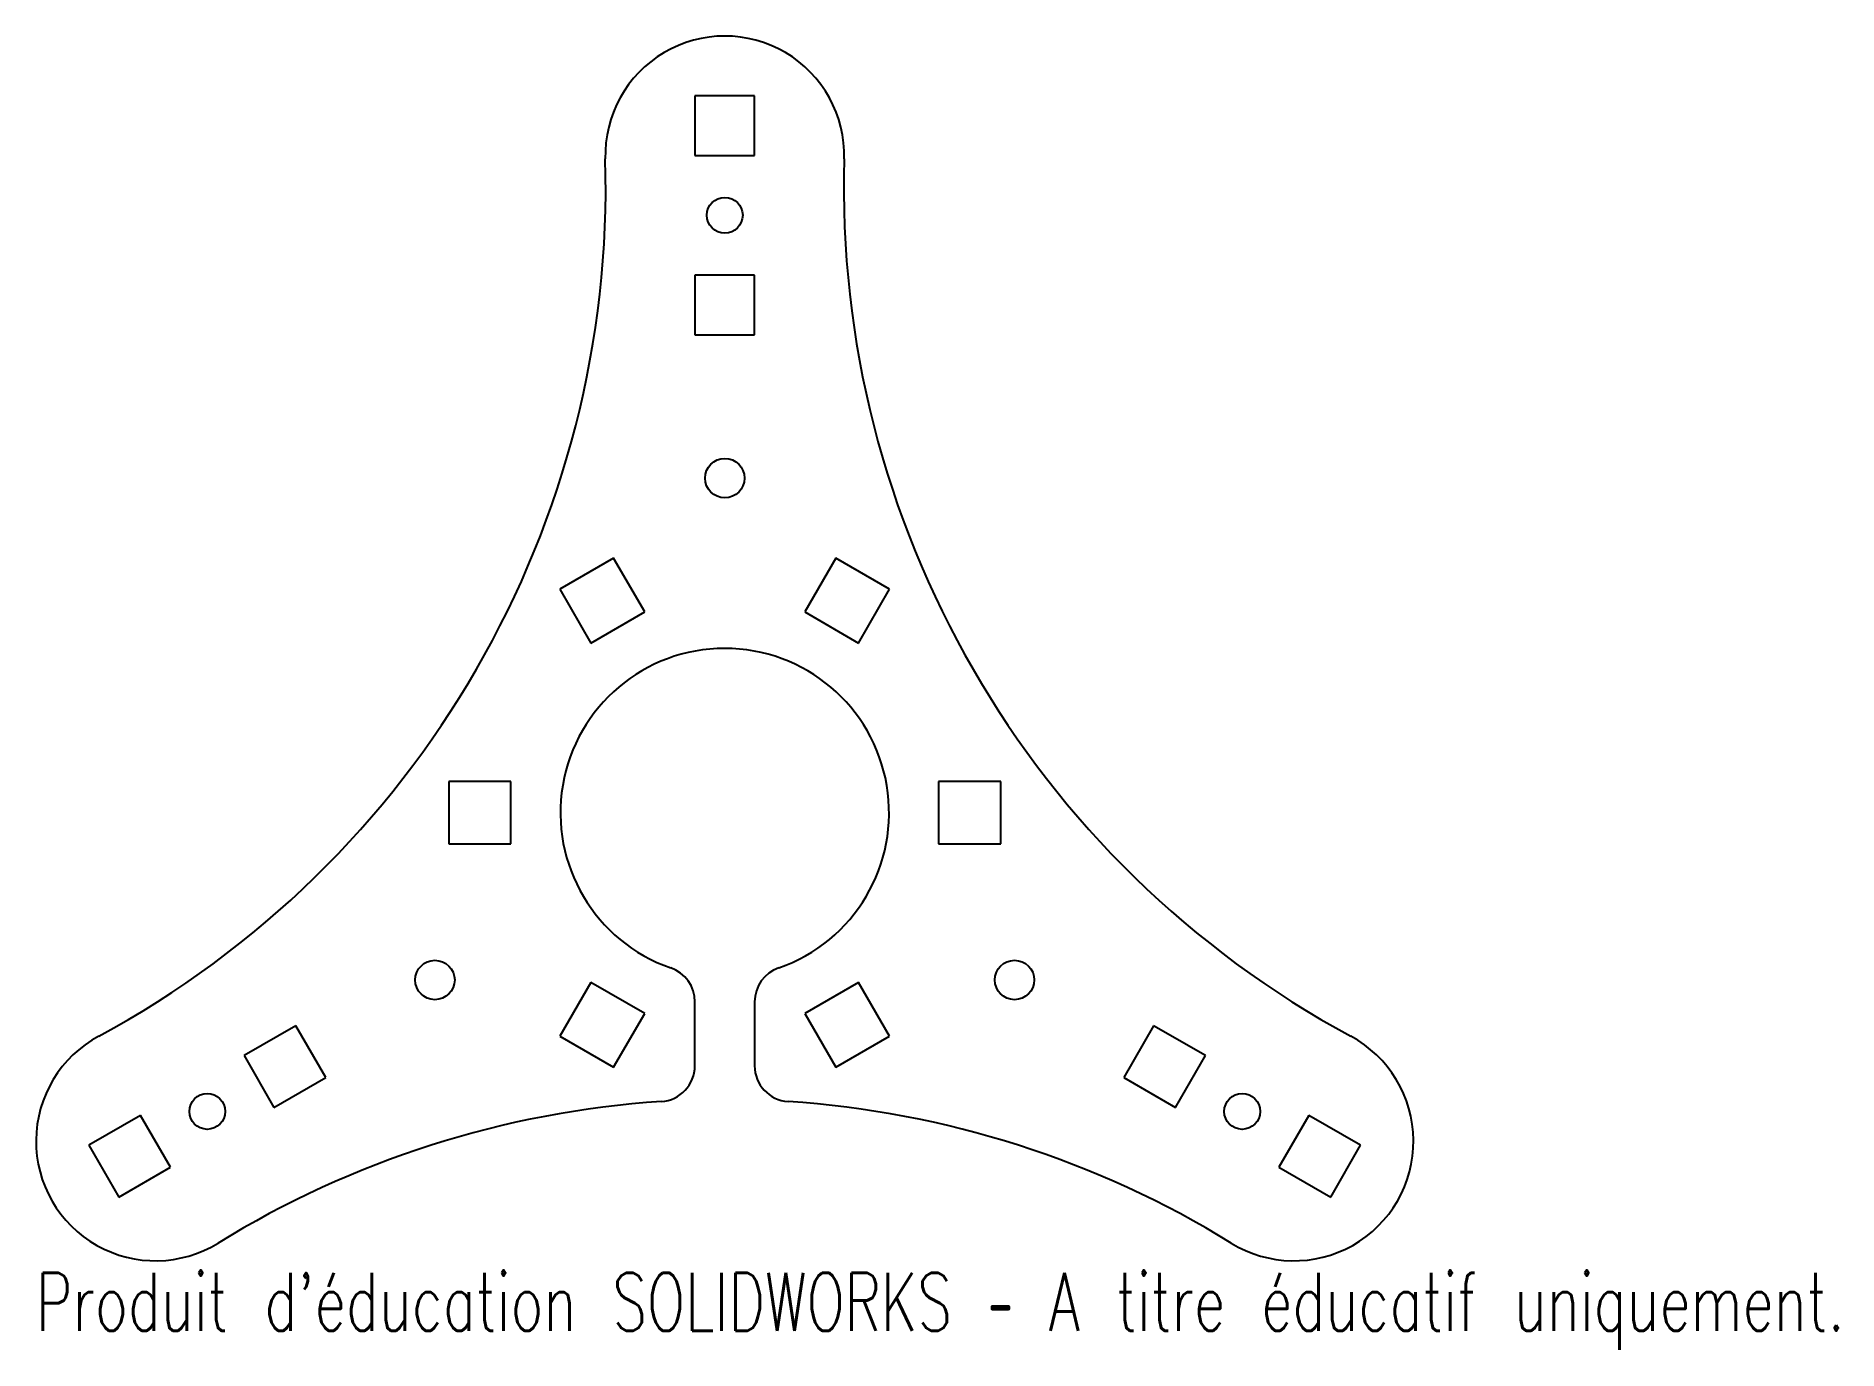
# Model space of a CAD drawing. Header units: millimetres. Extents: x -58 to 93, y -45 to 65.
import ezdxf

# ---------------------------------------------------------------- set-up
doc = ezdxf.new("R2010")
doc.units = ezdxf.units.MM
doc.styles.add('SLDTEXTSTYLE0', font='TXT', dxfattribs={"width": 0.7, "bigfont": 'bigfont'})

msp = doc.modelspace()

# ---------------------------------------------------------------- linework, layer by layer
at = {"color": 7, "linetype": 'Continuous', "lineweight": 25}
for p, q in [((-2.5, 60), (-2.5, 55)), ((2.5, 60), (-2.5, 60)), ((2.5, 55), (2.5, 60)), ((-2.5, 55), (2.5, 55)), ((2.5, 45), (-2.5, 45)), ((-2.5, 45), (-2.5, 40)), ((2.5, 40), (2.5, 45)), ((-2.5, 40), (2.5, 40)), ((-9.3, 21.31), (-13.8, 18.71)), ((-6.7, 16.8), (-9.3, 21.31)), ((9.3, 21.31), (6.7, 16.8)), ((13.8, 18.71), (9.3, 21.31)), ((-13.8, 18.71), (-11.2, 14.2)), ((11.2, 14.2), (13.8, 18.71)), ((-11.2, 14.2), (-6.7, 16.8)), ((6.7, 16.8), (11.2, 14.2)), ((-23.1, 2.6), (-23.1, -2.6)), ((-17.9, 2.6), (-23.1, 2.6)), ((-17.9, -2.6), (-17.9, 2.6)), ((17.9, 2.6), (17.9, -2.6)), ((23.1, 2.6), (17.9, 2.6)), ((23.1, -2.6), (23.1, 2.6)), ((-23.1, -2.6), (-17.9, -2.6)), ((17.9, -2.6), (23.1, -2.6)), ((-11.2, -14.2), (-13.8, -18.71)), ((-6.7, -16.8), (-11.2, -14.2)), ((11.2, -14.2), (6.7, -16.8)), ((13.8, -18.71), (11.2, -14.2)), ((-2.5, -21.18), (-2.5, -15.82)), ((2.5, -15.82), (2.5, -21.18)), ((-35.89, -17.83), (-40.22, -20.33)), ((-33.39, -22.17), (-35.89, -17.83)), ((-9.3, -21.31), (-6.7, -16.8)), ((6.7, -16.8), (9.3, -21.31)), ((35.89, -17.83), (33.39, -22.17)), ((40.22, -20.33), (35.89, -17.83)), ((-13.8, -18.71), (-9.3, -21.31)), ((9.3, -21.31), (13.8, -18.71)), ((-40.22, -20.33), (-37.72, -24.67)), ((37.72, -24.67), (40.22, -20.33)), ((-37.72, -24.67), (-33.39, -22.17)), ((33.39, -22.17), (37.72, -24.67)), ((-48.88, -25.33), (-53.21, -27.83)), ((-46.38, -29.67), (-48.88, -25.33)), ((48.88, -25.33), (46.38, -29.67)), ((53.21, -27.83), (48.88, -25.33)), ((-53.21, -27.83), (-50.71, -32.17)), ((50.71, -32.17), (53.21, -27.83)), ((-50.71, -32.17), (-46.38, -29.67)), ((46.38, -29.67), (50.71, -32.17))]:
    msp.add_line(p, q, dxfattribs=at)
for centre, radius in [((0, 50), 1.5), ((0, 28), 1.65), ((-24.25, -14), 1.65), ((24.25, -14), 1.65), ((-43.3, -25), 1.5), ((43.3, -25), 1.5)]:
    msp.add_circle(centre, radius, dxfattribs=at)
for centre, radius, start, end in [((0, 55), 10, 358.3517, 181.6483), ((-90.74, 52.39), 80.78, 298.3517, 1.6483), ((90.74, 52.39), 80.78, 178.3517, 241.6483), ((0, 0), 13.75, 289.1692, 250.8308), ((-5.5, -15.82), 3, 0, 70.8308), ((5.5, -15.82), 3, 109.1692, 180), ((-47.63, -27.5), 10, 118.3517, 301.6483), ((47.63, -27.5), 10, 238.3517, 61.6483), ((-5.5, -21.18), 3, 273.7642, 0), ((5.5, -21.18), 3, 180, 266.2358), ((0, -104.78), 80.78, 93.7642, 121.6483), ((0, -104.78), 80.78, 58.3517, 86.2358)]:
    msp.add_arc(centre, radius, start, end, dxfattribs=at)

# ---------------------------------------------------------------- texts
at = {"color": 7, "linetype": 'Continuous', "insert": (-57.63, -38.52), "char_height": 4.8336, "attachment_point": 1, "style": 'SLDTEXTSTYLE0'}
msp.add_mtext("Produit d'éducation SOLIDWORKS – A titre éducatif uniquement.", dxfattribs=at)

doc.saveas('drawing.dxf')
